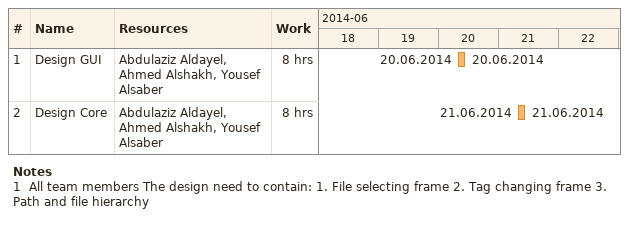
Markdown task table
| ID | Task | Start | Finish | Resources | Work (h) |
|---|---|---|---|---|---|
| 1 | Design GUI | 2014-06-20 | 2014-06-20 | Abdulaziz Aldayel, Ahmed Alshakh, Yousef Alsaber | 8 |
| 2 | Design Core | 2014-06-21 | 2014-06-21 | Abdulaziz Aldayel, Ahmed Alshakh, Yousef Alsaber | 8 |

Notes
- 1: All team members The design need to contain: 1. File selecting frame 2. Tag changing frame 3. Path and file hierarchy
